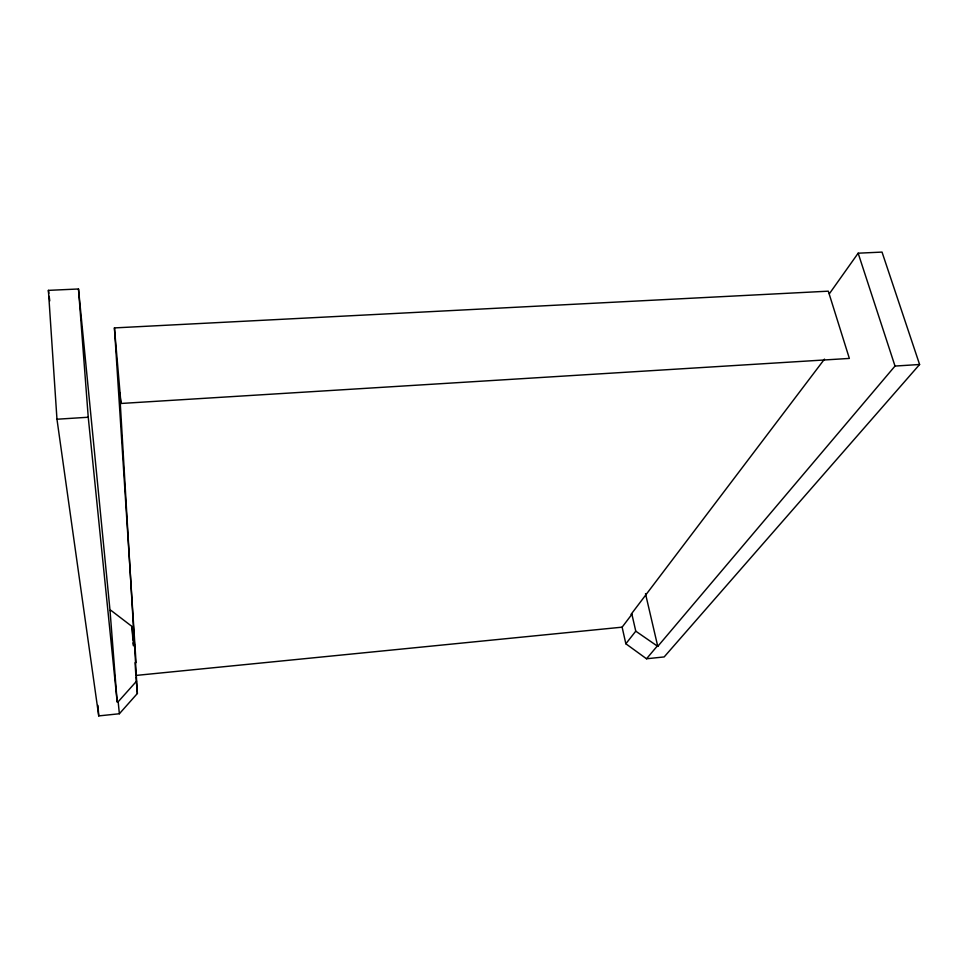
<?xml version="1.0" encoding="UTF-8"?>
<svg xmlns="http://www.w3.org/2000/svg" width="968" height="968" viewBox="0 0 968 968"><rect width="100%" height="100%" fill="white"/><g stroke="black" fill="none" stroke-linecap="round" stroke-linejoin="round"><path stroke-width="1.45" d="M829.37 293.752L858.156 253.192L882.029 252.091L919.6 364.5L664.169 656.933L646.515 658.772L625.848 643.768L622.121 627.167L631.91 614.269L635.77 631.172L657.768 646.382L895.013 366.061L919.6 364.5M824.494 359.116L631.063 614.353L631.91 614.269M625.848 643.768L635.77 631.172M646.515 658.772L656.909 646.467M136.609 681.121L118.169 701.764L117.164 701.873L110.025 610.493L78.493 288.984L48.4 290.364L56.967 419.229L98.736 715.909L119.367 713.755L137.371 693.487L119.633 392.451L120.964 403.474L849.36 358.426L828.305 291.174L114.43 327.91L136.052 662.62M135.859 675.446L622.121 627.167M134.516 644.422L133.536 644.506L132.023 626.49L111.005 610.409L110.025 610.493M56.967 419.229L88.245 417.244L117.164 701.873M858.156 253.192L895.013 366.061M645.487 593.662L657.768 646.382M48.4 290.364L48.787 293.364M49.186 296.353L49.767 300.854M118.169 701.764L119.367 713.755M114.43 327.91L120.964 403.474M133.124 642.849L133.366 645.789M135.98 676.947L137.371 693.487M78.493 288.984L88.245 417.244M97.974 705.418L98.736 715.909M132.023 626.49L132.87 639.896M135.06 662.717L135.774 674.03"/></g></svg>
